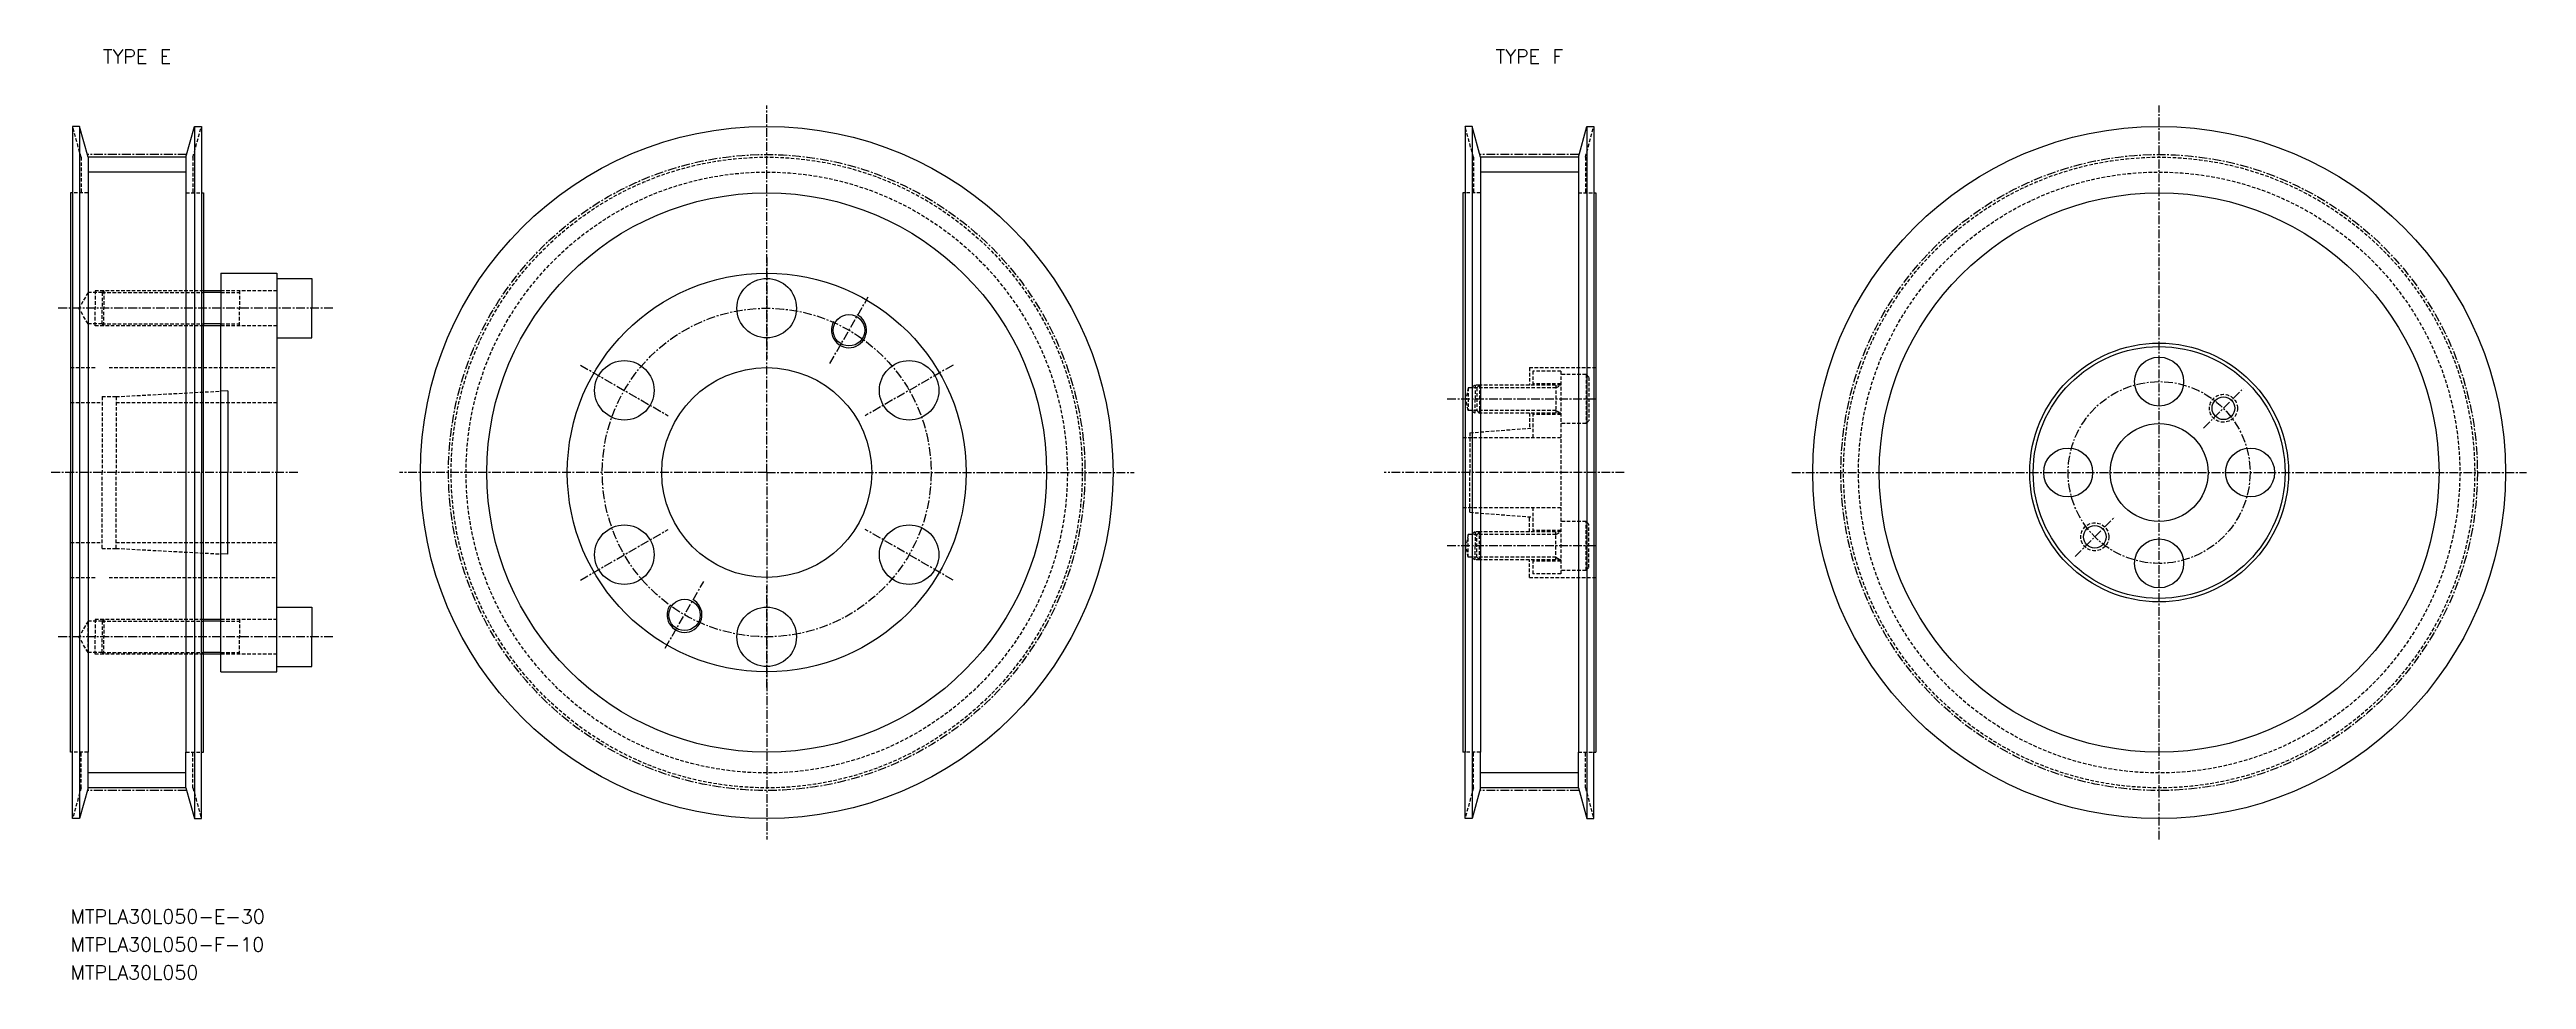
# Model space of a CAD drawing. Extents: x 321 to 675, y 1621 to 1754.
import ezdxf
from ezdxf.enums import TextEntityAlignment as Align

# ---------------------------------------------------------------- set-up
doc = ezdxf.new("R2010")
doc.units = 0
doc.linetypes.add('CENTER', pattern=[2, 1.25, -0.25, 0.25, -0.25])
doc.linetypes.add('DASHED', pattern=[0.75, 0.5, -0.25])
doc.layers.get('0').update_dxf_attribs({"linetype": 'CONTINUOUS'})
doc.layers.add('CENTER', color=1, linetype='CENTER')
doc.styles.add('MISUMI', font='txt.shx')

msp = doc.modelspace()

# ---------------------------------------------------------------- linework, layer by layer
at = {"color": 7, "linetype": 'CONTINUOUS'}
for p, q in [((324.1, 1742.88), (324.1, 1733.38)), ((325.1, 1742.88), (324.1, 1742.88)), ((325.1, 1742.88), (325.1, 1643.88)), ((326.3, 1738.48), (325.1, 1742.88)), ((340.3, 1738.48), (341.5, 1742.88)), ((341.5, 1742.88), (341.5, 1643.88)), ((341.5, 1742.88), (342.5, 1742.88)), ((342.5, 1742.88), (342.5, 1733.38)), ((523.1, 1742.88), (523.1, 1733.38)), ((524.1, 1742.88), (523.1, 1742.88)), ((524.1, 1742.88), (524.1, 1643.88)), ((525.3, 1738.48), (524.1, 1742.88)), ((539.3, 1738.48), (540.5, 1742.88)), ((540.5, 1742.88), (540.5, 1643.88)), ((540.5, 1742.88), (541.5, 1742.88)), ((541.5, 1742.88), (541.5, 1733.38)), ((340.3, 1738.48), (326.3, 1738.48)), ((326.3, 1738.48), (326.3, 1733.38)), ((340.3, 1738.48), (340.3, 1733.38)), ((539.3, 1738.48), (525.3, 1738.48)), ((525.3, 1738.48), (525.3, 1733.38)), ((539.3, 1738.48), (539.3, 1733.38)), ((323.8, 1733.38), (323.8, 1693.38)), ((324.1, 1733.38), (323.8, 1733.38)), ((324.1, 1733.38), (324.1, 1693.38)), ((326.3, 1733.38), (326.3, 1653.38)), ((340.3, 1733.38), (340.3, 1653.38)), ((342.5, 1733.38), (342.5, 1693.38)), ((342.5, 1733.38), (342.8, 1733.38)), ((342.8, 1733.38), (342.8, 1719.38)), ((522.8, 1733.38), (522.8, 1653.38)), ((523.1, 1733.38), (522.8, 1733.38)), ((523.1, 1733.38), (523.1, 1653.38)), ((525.3, 1733.38), (525.3, 1653.38)), ((539.3, 1733.38), (539.3, 1653.38)), ((541.5, 1733.38), (541.5, 1653.38)), ((541.5, 1733.38), (541.8, 1733.38)), ((541.8, 1733.38), (541.8, 1653.38)), ((345.3, 1721.88), (353.3, 1721.88)), ((345.3, 1721.88), (345.3, 1719.38)), ((353.3, 1721.88), (353.3, 1721.13)), ((353.3, 1721.13), (353.3, 1712.63)), ((353.3, 1721.13), (358.3, 1721.13)), ((358.3, 1721.13), (358.3, 1716.88)), ((345.3, 1719.38), (342.8, 1719.38)), ((342.8, 1719.38), (342.8, 1714.38)), ((345.3, 1719.38), (345.3, 1714.38)), ((342.8, 1672.38), (342.8, 1714.38)), ((345.3, 1714.38), (342.8, 1714.38)), ((345.3, 1672.38), (345.3, 1714.63)), ((358.3, 1712.63), (358.3, 1716.88)), ((353.3, 1712.63), (353.3, 1693.38)), ((353.3, 1712.63), (358.3, 1712.63)), ((346.3, 1705.08), (345.3, 1705.02)), ((346.3, 1705.08), (346.3, 1693.38)), ((323.8, 1653.38), (323.8, 1693.38)), ((324.1, 1653.38), (324.1, 1693.38)), ((342.5, 1653.38), (342.5, 1693.38)), ((346.3, 1681.68), (346.3, 1693.38)), ((353.3, 1674.13), (353.3, 1693.38)), ((346.3, 1681.68), (345.3, 1681.73)), ((345.3, 1672.38), (342.8, 1672.38)), ((342.8, 1667.38), (342.8, 1672.38)), ((345.3, 1667.38), (345.3, 1672.38)), ((353.3, 1665.63), (353.3, 1674.13)), ((353.3, 1674.13), (358.3, 1674.13)), ((358.3, 1674.13), (358.3, 1669.88)), ((342.8, 1653.38), (342.8, 1667.38)), ((345.3, 1667.38), (342.8, 1667.38)), ((345.3, 1664.88), (345.3, 1667.38)), ((358.3, 1665.63), (358.3, 1669.88)), ((345.3, 1664.88), (353.3, 1664.88)), ((353.3, 1665.63), (358.3, 1665.63)), ((353.3, 1664.88), (353.3, 1665.63)), ((324.1, 1653.38), (323.8, 1653.38)), ((324.1, 1643.88), (324.1, 1653.38)), ((326.3, 1648.28), (326.3, 1653.38)), ((340.3, 1648.28), (340.3, 1653.38)), ((342.5, 1643.88), (342.5, 1653.38)), ((342.5, 1653.38), (342.8, 1653.38)), ((523.1, 1653.38), (522.8, 1653.38)), ((523.1, 1643.88), (523.1, 1653.38)), ((525.3, 1648.28), (525.3, 1653.38)), ((539.3, 1648.28), (539.3, 1653.38)), ((541.5, 1643.88), (541.5, 1653.38)), ((541.5, 1653.38), (541.8, 1653.38)), ((326.3, 1648.28), (325.1, 1643.88)), ((340.3, 1648.28), (326.3, 1648.28)), ((340.3, 1648.28), (341.5, 1643.88)), ((525.3, 1648.28), (524.1, 1643.88)), ((539.3, 1648.28), (525.3, 1648.28)), ((539.3, 1648.28), (540.5, 1643.88)), ((325.1, 1643.88), (324.1, 1643.88)), ((341.5, 1643.88), (342.5, 1643.88)), ((524.1, 1643.88), (523.1, 1643.88)), ((540.5, 1643.88), (541.5, 1643.88))]:
    msp.add_line(p, q, dxfattribs=at)
at = {"color": 3, "linetype": 'DASHED'}
for p, q in [((325.3, 1738.48), (324.1, 1742.88)), ((341.3, 1738.48), (342.5, 1742.88)), ((524.3, 1738.48), (523.1, 1742.88)), ((540.3, 1738.48), (541.5, 1742.88)), ((325.3, 1738.48), (325.3, 1733.38)), ((341.3, 1738.48), (341.3, 1733.38)), ((524.3, 1738.48), (524.3, 1733.38)), ((540.3, 1738.48), (540.3, 1733.38)), ((326.3, 1733.38), (324.1, 1733.38)), ((340.3, 1733.38), (342.5, 1733.38)), ((525.3, 1733.38), (523.1, 1733.38)), ((539.3, 1733.38), (541.5, 1733.38)), ((326.3, 1719.13), (325, 1716.88)), ((328.3, 1719.13), (326.3, 1719.13)), ((326.3, 1719.13), (326.3, 1714.63)), ((328.55, 1719.38), (327.3, 1719.38)), ((327.3, 1719.38), (327.3, 1716.88)), ((328.55, 1719.38), (328.3, 1719.13)), ((328.3, 1719.13), (342.8, 1719.13)), ((328.3, 1719.13), (328.3, 1716.88)), ((342.8, 1719.38), (328.55, 1719.38)), ((328.55, 1719.38), (328.55, 1716.88)), ((353.3, 1719.38), (345.3, 1719.38)), ((345.3, 1719.13), (347.97, 1719.13)), ((347.97, 1719.38), (347.97, 1716.88)), ((326.3, 1714.63), (325, 1716.88)), ((328.3, 1714.63), (326.3, 1714.63)), ((327.3, 1714.38), (327.3, 1716.88)), ((328.55, 1714.38), (327.3, 1714.38)), ((328.3, 1714.63), (328.3, 1716.88)), ((328.3, 1714.63), (342.8, 1714.63)), ((328.55, 1714.38), (328.3, 1714.63)), ((328.55, 1714.38), (328.55, 1716.88)), ((342.8, 1714.38), (328.55, 1714.38)), ((345.3, 1714.63), (347.97, 1714.63)), ((353.3, 1714.38), (345.3, 1714.38)), ((347.97, 1714.38), (347.97, 1716.88)), ((323.8, 1708.38), (327.3, 1708.38)), ((329.3, 1708.38), (353.3, 1708.38)), ((532.3, 1708.38), (541.8, 1708.38)), ((532.3, 1708.38), (532.3, 1705.88)), ((536.8, 1707.88), (532.8, 1707.88)), ((532.8, 1707.88), (532.8, 1705.88)), ((536.8, 1707.88), (536.8, 1678.88)), ((540.4, 1707.38), (536.8, 1707.38)), ((540.4, 1707.38), (540.4, 1700.38)), ((540.4, 1707.38), (540.8, 1706.98)), ((540.8, 1706.98), (540.8, 1700.78)), ((323.8, 1703.38), (328.3, 1703.38)), ((328.3, 1704.23), (328.3, 1693.38)), ((328.3, 1704.23), (330.3, 1704.23)), ((330.3, 1704.23), (345.3, 1705.02)), ((330.3, 1704.23), (330.3, 1693.38)), ((330.3, 1703.38), (353.3, 1703.38)), ((523.56, 1705.5), (523.21, 1703.88)), ((523.56, 1702.25), (523.21, 1703.88)), ((523.56, 1705.5), (523.56, 1702.25)), ((524.8, 1705.5), (523.56, 1705.5)), ((524.56, 1705.88), (523.9, 1705.5)), ((524.56, 1705.88), (524.56, 1703.88)), ((525.18, 1705.88), (524.56, 1705.88)), ((524.56, 1701.88), (524.56, 1703.88)), ((524.8, 1705.5), (525.18, 1705.88)), ((536.1, 1705.5), (524.8, 1705.5)), ((524.8, 1705.5), (524.8, 1702.25)), ((536.8, 1705.88), (525.18, 1705.88)), ((525.18, 1705.88), (525.18, 1701.88)), ((536.8, 1706.08), (532.8, 1706.08)), ((536.1, 1705.88), (536.1, 1701.88)), ((536.1, 1705.5), (536.76, 1705.88)), ((524.8, 1702.25), (523.56, 1702.25)), ((523.8, 1699.06), (532.8, 1699.75)), ((524.56, 1701.88), (523.9, 1702.25)), ((536.1, 1702.25), (524.8, 1702.25)), ((525.18, 1701.88), (524.8, 1702.25)), ((525.18, 1701.88), (525.27, 1701.88)), ((536.8, 1701.88), (525.18, 1701.88)), ((532.3, 1701.88), (532.3, 1699.71)), ((532.8, 1701.88), (532.8, 1698.38)), ((536.8, 1701.68), (532.8, 1701.68)), ((536.1, 1702.25), (536.76, 1701.88)), ((540.4, 1700.38), (536.8, 1700.38)), ((540.4, 1700.38), (540.8, 1700.78)), ((522.8, 1698.38), (536.8, 1698.38)), ((523.8, 1699.06), (523.8, 1693.38)), ((328.3, 1682.53), (328.3, 1693.38)), ((330.3, 1682.53), (330.3, 1693.38)), ((523.8, 1687.69), (523.8, 1693.38)), ((522.8, 1688.38), (536.8, 1688.38)), ((523.8, 1687.69), (532.8, 1687)), ((532.3, 1684.88), (532.3, 1687.04)), ((532.8, 1688.38), (532.8, 1684.88)), ((536.8, 1685.08), (532.8, 1685.08)), ((540.4, 1686.38), (536.8, 1686.38)), ((540.4, 1679.38), (540.4, 1686.38)), ((540.4, 1686.38), (540.8, 1685.98)), ((540.8, 1679.78), (540.8, 1685.98)), ((323.8, 1683.38), (328.3, 1683.38)), ((328.3, 1682.53), (330.3, 1682.53)), ((330.3, 1683.38), (353.3, 1683.38)), ((330.3, 1682.53), (345.3, 1681.73)), ((523.56, 1684.5), (523.21, 1682.88)), ((523.56, 1681.25), (523.21, 1682.88)), ((523.56, 1681.25), (523.56, 1684.5)), ((524.8, 1684.5), (523.56, 1684.5)), ((524.56, 1684.88), (523.9, 1684.5)), ((525.18, 1684.88), (524.51, 1684.88)), ((524.56, 1684.88), (524.56, 1682.88)), ((524.56, 1680.88), (524.56, 1682.88)), ((525.18, 1684.88), (524.8, 1684.5)), ((536.1, 1684.5), (524.8, 1684.5)), ((524.8, 1681.25), (524.8, 1684.5)), ((536.8, 1684.88), (525.18, 1684.88)), ((525.18, 1680.88), (525.18, 1684.88)), ((536.1, 1680.88), (536.1, 1684.88)), ((536.1, 1684.5), (536.76, 1684.88)), ((323.8, 1678.38), (327.3, 1678.38)), ((329.3, 1678.38), (353.3, 1678.38)), ((524.8, 1681.25), (523.56, 1681.25)), ((524.56, 1680.88), (523.9, 1681.25)), ((525.18, 1680.88), (524.56, 1680.88)), ((536.1, 1681.25), (524.8, 1681.25)), ((524.8, 1681.25), (525.18, 1680.88)), ((536.8, 1680.88), (525.18, 1680.88)), ((532.3, 1678.38), (532.3, 1680.88)), ((532.3, 1678.38), (541.8, 1678.38)), ((532.8, 1680.88), (532.8, 1678.88)), ((536.8, 1680.68), (532.8, 1680.68)), ((536.8, 1678.88), (532.8, 1678.88)), ((536.1, 1681.25), (536.76, 1680.88)), ((540.4, 1679.38), (536.8, 1679.38)), ((540.4, 1679.38), (540.8, 1679.78)), ((326.3, 1672.13), (325, 1669.88)), ((328.3, 1672.13), (326.3, 1672.13)), ((326.3, 1667.63), (326.3, 1672.13)), ((328.55, 1672.38), (327.3, 1672.38)), ((327.3, 1672.38), (327.3, 1669.88)), ((328.55, 1672.38), (328.3, 1672.13)), ((328.3, 1672.13), (342.8, 1672.13)), ((328.3, 1672.13), (328.3, 1669.88)), ((342.8, 1672.38), (328.55, 1672.38)), ((328.55, 1672.38), (328.55, 1669.88)), ((353.3, 1672.38), (345.3, 1672.38)), ((345.3, 1672.13), (347.97, 1672.13)), ((347.97, 1672.38), (347.97, 1669.88)), ((326.3, 1667.63), (325, 1669.88)), ((328.3, 1667.63), (326.3, 1667.63)), ((327.3, 1667.38), (327.3, 1669.88)), ((328.55, 1667.38), (327.3, 1667.38)), ((328.3, 1667.63), (328.3, 1669.88)), ((328.3, 1667.63), (342.8, 1667.63)), ((328.55, 1667.38), (328.3, 1667.63)), ((328.55, 1667.38), (328.55, 1669.88)), ((342.8, 1667.38), (328.55, 1667.38)), ((345.3, 1667.63), (347.97, 1667.63)), ((353.3, 1667.38), (345.3, 1667.38)), ((347.97, 1667.38), (347.97, 1669.88)), ((326.3, 1653.38), (324.1, 1653.38)), ((325.3, 1648.28), (325.3, 1653.38)), ((340.3, 1653.38), (342.5, 1653.38)), ((341.3, 1648.28), (341.3, 1653.38)), ((525.3, 1653.38), (523.1, 1653.38)), ((524.3, 1648.28), (524.3, 1653.38)), ((539.3, 1653.38), (541.5, 1653.38)), ((540.3, 1648.28), (540.3, 1653.38)), ((325.3, 1648.28), (324.1, 1643.88)), ((341.3, 1648.28), (342.5, 1643.88)), ((524.3, 1648.28), (523.1, 1643.88)), ((540.3, 1648.28), (541.5, 1643.88))]:
    msp.add_line(p, q, dxfattribs=at)
at = {"color": 3, "linetype": 'CONTINUOUS'}
for p, q in [((340.3, 1736.35), (326.3, 1736.35)), ((539.3, 1736.35), (525.3, 1736.35)), ((340.3, 1650.41), (326.3, 1650.41)), ((539.3, 1650.41), (525.3, 1650.41))]:
    msp.add_line(p, q, dxfattribs=at)
at = {"color": 3}
for p, q in [((345.3, 1719.13), (342.8, 1719.13)), ((345.3, 1714.63), (342.8, 1714.63)), ((345.3, 1672.13), (342.8, 1672.13)), ((345.3, 1667.63), (342.8, 1667.63))]:
    msp.add_line(p, q, dxfattribs=at)
at = {"color": 7, "linetype": 'CONTINUOUS'}
for centre, radius in [((423.3, 1693.38), 49.5), ((622.3, 1693.38), 49.5), ((423.3, 1693.38), 40), ((622.3, 1693.38), 40), ((423.3, 1693.38), 28.5), ((423.3, 1693.38), 28.5), ((423.3, 1716.88), 4.25), ((435.05, 1713.73), 2.25), ((622.3, 1693.38), 18.5), ((622.3, 1693.38), 18), ((622.3, 1706.38), 3.5), ((402.95, 1705.13), 4.25), ((423.3, 1693.38), 15), ((443.65, 1705.13), 4.25), ((631.49, 1702.57), 1.62), ((622.3, 1693.38), 7), ((609.3, 1693.38), 3.5), ((635.3, 1693.38), 3.5), ((402.95, 1681.63), 4.25), ((443.65, 1681.63), 4.25), ((613.11, 1684.18), 1.62), ((622.3, 1680.38), 3.5), ((411.55, 1673.02), 2.25), ((423.3, 1669.88), 4.25)]:
    msp.add_circle(centre, radius, dxfattribs=at)
at = {"color": 3, "linetype": 'DASHED'}
for centre, radius in [((423.3, 1693.38), 45.1), ((622.3, 1693.38), 45.1), ((423.3, 1693.38), 42.97), ((622.3, 1693.38), 42.97), ((631.49, 1702.57), 2), ((613.11, 1684.18), 2)]:
    msp.add_circle(centre, radius, dxfattribs=at)
at = {"color": 3}
for centre in [(435.05, 1713.73), (411.55, 1673.02)]:
    msp.add_arc(centre, 2.5, 150, 62, dxfattribs=at)
at = {"layer": 'CENTER', "color": 1, "linetype": 'CENTER'}
for p, q in [((423.3, 1693.38), (423.3, 1745.88)), ((622.3, 1640.88), (622.3, 1745.88)), ((340.4, 1738.86), (326.2, 1738.86)), ((539.4, 1738.86), (525.2, 1738.86)), ((423.3, 1724.13), (423.3, 1709.63)), ((432.3, 1708.96), (437.8, 1718.49)), ((361.3, 1716.88), (322, 1716.88)), ((396.67, 1708.75), (409.23, 1701.5)), ((449.93, 1708.75), (437.37, 1701.5)), ((541.8, 1703.88), (520.51, 1703.88)), ((628.66, 1699.74), (634.32, 1705.4)), ((356.3, 1693.38), (320.8, 1693.38)), ((423.3, 1693.38), (370.8, 1693.38)), ((423.3, 1693.38), (423.3, 1640.88)), ((423.3, 1693.38), (475.8, 1693.38)), ((545.85, 1693.38), (511.53, 1693.38)), ((569.8, 1693.38), (674.8, 1693.38)), ((396.67, 1678), (409.23, 1685.25)), ((449.93, 1678), (437.37, 1685.25)), ((610.28, 1681.35), (615.94, 1687.01)), ((541.8, 1682.88), (520.51, 1682.88)), ((408.8, 1668.26), (414.3, 1677.79)), ((423.3, 1662.63), (423.3, 1677.13)), ((361.3, 1669.88), (322, 1669.88)), ((340.4, 1647.9), (326.2, 1647.9)), ((539.4, 1647.9), (525.2, 1647.9))]:
    msp.add_line(p, q, dxfattribs=at)
for centre, radius in [((423.3, 1693.38), 45.48), ((622.3, 1693.38), 45.48), ((423.3, 1693.38), 23.5), ((622.3, 1693.38), 13)]:
    msp.add_circle(centre, radius, dxfattribs=at)

# ---------------------------------------------------------------- texts
at = {"color": 7, "linetype": 'CONTINUOUS', "style": 'MISUMI'}
for s, p in [('TYPE E', (333.3, 1752.88)), ('TYPE F', (532.3, 1752.88))]:
    msp.add_text(s, height=2, dxfattribs=at).set_placement(p, align=Align.MIDDLE_CENTER)
for s, p in [('MTPLA30L050-E-30', (323.8, 1628.88)), ('MTPLA30L050-F-10', (323.8, 1624.88)), ('MTPLA30L050', (323.8, 1620.88))]:
    msp.add_text(s, height=2, dxfattribs=at).set_placement(p)

doc.saveas('drawing.dxf')
